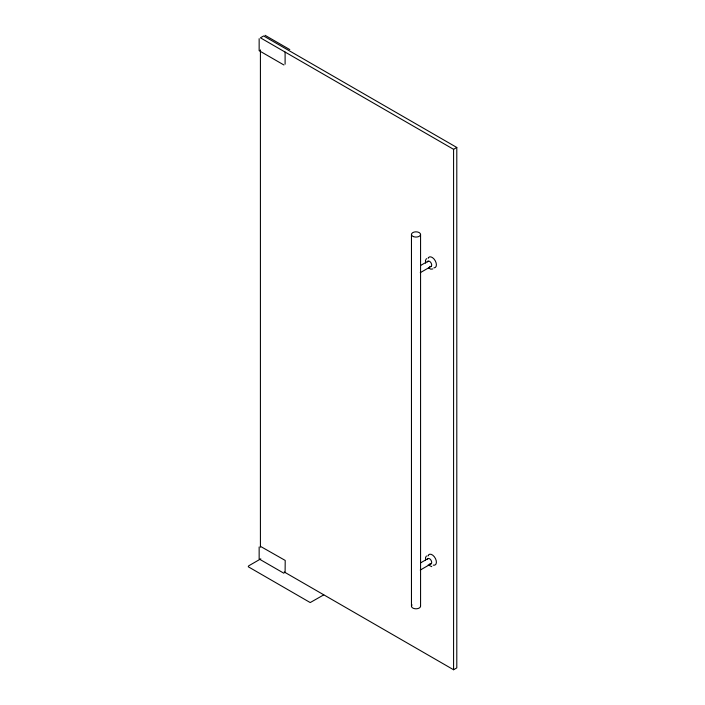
<?xml version="1.0" encoding="UTF-8"?>
<svg xmlns="http://www.w3.org/2000/svg" width="705" height="705" viewBox="0 0 705 705"><rect width="100%" height="100%" fill="white"/><g stroke="black" fill="none" stroke-linecap="round" stroke-linejoin="round"><path stroke-width="1.06" d="M260.418 546.34L285.208 560.431L285.102 572.478M426.463 258.612L425.45 260.48L425.635 263.185M426.463 555.998L425.529 557.488L425.52 560.07M456.796 147.468L263.635 35.955L260.418 37.806L453.579 149.328L456.796 147.468L456.796 667.891L453.579 669.75L284.203 571.966M420.814 265.362L428.023 261.194M420.242 272.694L431.055 266.446M260.806 558.836L248.68 565.842L248.257 566.758L310.209 602.563L323.736 594.888M420.814 562.74L428.023 558.58M420.242 570.072L431.055 563.833M432.791 268.957L430.746 269.151L428.508 267.874M431.777 566.635L428.155 564.925M285.102 64.199L285.102 52.055M265.036 35.294L289.808 49.588M283.921 64.983L259.149 50.69L259.149 38.687M283.921 573.262L259.149 558.968L259.149 546.965M453.579 149.328L453.579 669.75M420.568 234.457L420.568 606.185M411.464 234.457L411.464 606.185M260.418 49.914L260.418 547.23M420.55 605.956A4.556 2.626 0 0 1 415.033 608.75A4.556 2.626 0 0 1 412.072 604.872M428.393 555.091A6.072 3.507 60 0 1 435.523 558.668A6.072 3.507 60 0 1 433.223 565.146M427.97 556.042A6.072 3.507 60 0 1 428.226 555.381M427.468 559.365A3.031 1.754 60 0 1 429.847 558.933A3.031 1.754 60 0 1 431.68 562.511A3.031 1.754 60 0 1 429.724 563.78M427.468 261.987A3.031 1.754 60 0 1 429.847 261.546A3.031 1.754 60 0 1 431.68 265.133A3.031 1.754 60 0 1 429.724 266.393M428.393 257.713A6.072 3.507 60 0 1 435.276 260.815A6.072 3.507 60 0 1 433.927 267.874M428.085 258.312A6.072 3.507 60 0 1 428.226 257.995M413.403 236.607A4.556 2.626 0 0 0 420.55 234.686A4.556 2.626 0 0 0 414.091 232.068A4.556 2.626 0 0 0 413.403 236.607"/></g></svg>
